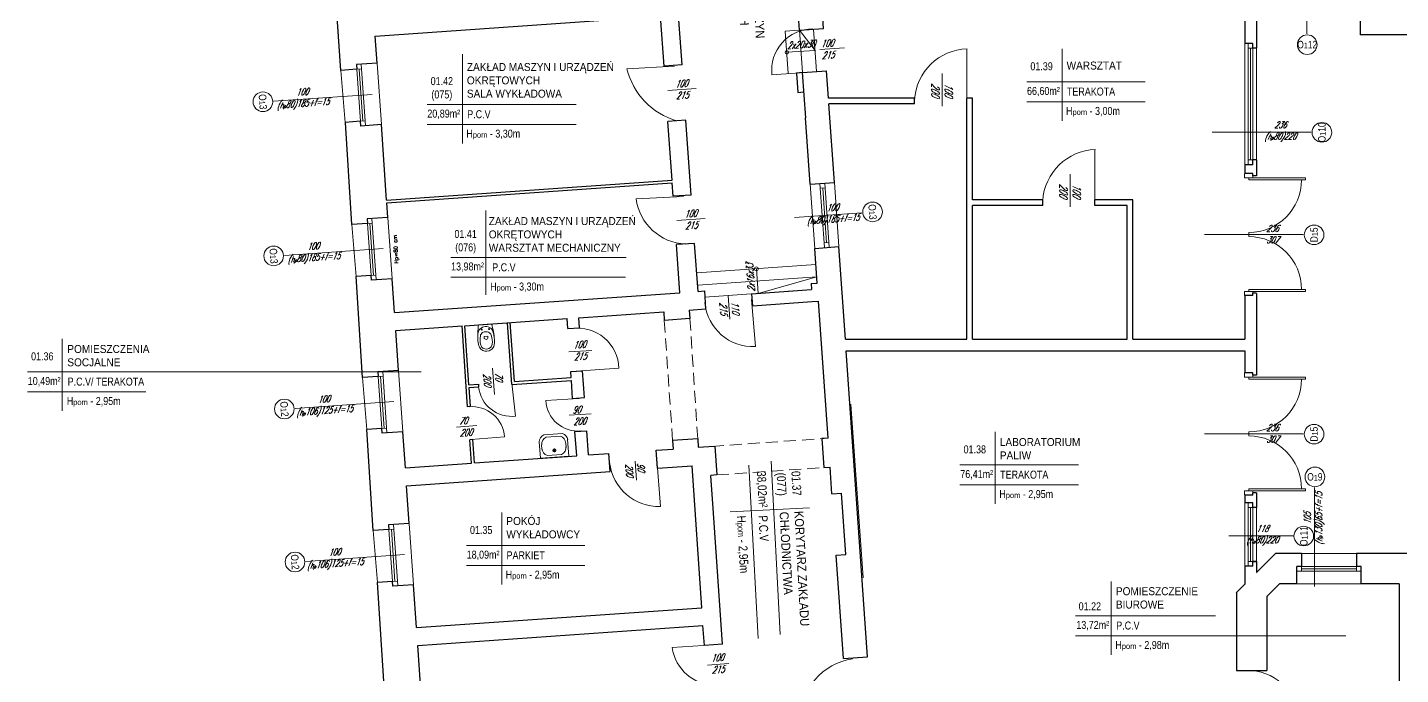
# Model space of a CAD drawing. Header units: millimetres. Extents: x -18485 to 40303, y -22087 to 35064.
# Drawn here: x 1183 to 4077, y 24815 to 26180 of the extents above; entities that cross this region are included whole.
import ezdxf

# ---------------------------------------------------------------- set-up
doc = ezdxf.new("R2010")
doc.units = ezdxf.units.MM
doc.linetypes.add('DASHED', pattern=[19.05, 12.7, -6.35])
doc.layers.get('0').update_dxf_attribs({"lineweight": 25})
for name, color, linetype, lineweight in [('01 parter - ściany', 2, 'Continuous', 25), ('03-01_okna', 5, 'Continuous', 15), ('03-02_schody', 6, 'Continuous', 5), ('03_drzwi', 1, 'Continuous', 0), ('04-1_widok', 251, 'Continuous', 5), ('04-2_nad', 251, 'DASHED', 5), ('05-03_opis', 10, 'Continuous', 5), ('07_wyposażenie', 253, 'Continuous', 5)]:
    doc.layers.add(name, color=color, linetype=linetype, lineweight=lineweight)
doc.layers.add('POWIERZCHNIE', color=96, linetype='Continuous')
doc.layers.get('POWIERZCHNIE').off()
doc.styles.add('ariel', font='arial.ttf', dxfattribs={"width": 0.8})
doc.styles.add('ariel_wym', font='simplex.shx', dxfattribs={"width": 0.65, "oblique": 25})
doc.styles.get("Standard").update_dxf_attribs({"font": 'txt.shx'})

# ---------------------------------------------------------------- blocks, each defined once
blk = doc.blocks.new('*U48')
for p, q in [((0, -0.025), (0, 0.025)), ((0, -0.675), (0, -0.7))]:
    blk.add_line(p, q)
for points in [[(0, 0.7), (0, 0.675), (-0.7, 0.675), (-0.7, 0.7), (-0.05, 0.7), (0.05, 0.7), (0.05, 0.75), (-0.05, 0.75), (-0.05, 0.7)], [(0, -0.7), (0, -0.675), (-0.7, -0.675), (-0.7, -0.7), (-0.05, -0.7), (0.05, -0.7), (0.05, -0.75), (-0.05, -0.75), (-0.05, -0.7)]]:
    blk.add_lwpolyline(points)
for centre, start, end in [((0, 0.675), 180, 270), ((0, -0.675), 90, 180)]:
    blk.add_arc(centre, 0.65, start, end)
blk = doc.blocks.new('UMYWALKA')
at = {"layer": '07_wyposażenie', "ltscale": 2}
for p, q in [((-0.2, 59.9), (-0.2, 0)), ((-0.1, 60), (34.7, 60)), ((4.7, 14.8), (4.7, 44.8)), ((10.7, 29.5), (18.2, 29.5)), ((14.4, 25.7), (14.4, 33.2)), ((28.1, 55.5), (18.6, 55.5)), ((43.7, 14.8), (43.7, 44.9)), ((48.7, 49.4), (48.7, 10.1)), ((35.4, 0), (0, 0)), ((28.2, 4.6), (18.7, 4.6))]:
    blk.add_line(p, q, dxfattribs=at)
blk.add_circle((14.4, 29.5), 3, dxfattribs=at)
for centre, radius, start, end in [((33, 43.2), 16.9, 21.5609, 85.1722), ((20.4, 38.7), 16.9, 89.6663, 158.5578), ((27.9, 38.5), 16.9, 21.6503, 90.3572), ((20.2, 21.5), 16.9, 203.3871, 272.094), ((28.1, 21.5), 16.9, 267.9566, 336.6635), ((33.2, 16.7), 16.8, 276.0033, 336.7882)]:
    blk.add_arc(centre, radius, start, end, dxfattribs=at)
blk = doc.blocks.new('kibelek')
at = {"layer": '07_wyposażenie', "ltscale": 2}
for p, q in [((0, 27.2), (0, 0)), ((12, 21.4), (9.1, 21.4)), ((12, 5.9), (9.1, 5.9)), ((10.5, 22.8), (10.5, 19.9)), ((10.5, 4.4), (10.5, 7.3))]:
    blk.add_line(p, q, dxfattribs=at)
for points in [[(47.6, 28.5, 0.091012), (33.5, 31.1, 0.04468), (16.3, 29.2, 0.150678), (9.1, 25.2, 0.380316), (9.1, 2, 0.150678), (16.3, -2, 0.04468), (33.5, -3.9, 0.091012), (47.6, -1.3, 0.171854), (54.8, 5.1, 0.258868), (54.8, 22.2, 0.171854)], [(17.1, 7.3, 0.228329), (23.7, 2, 0.112012), (43.1, 1.6, 0.161795), (49.8, 5.5, 0.320353), (49.8, 21.7, 0.161795), (43.1, 25.6, 0.112012), (23.7, 25.2, 0.228329), (17.1, 19.9, 0.236897)]]:
    blk.add_lwpolyline(points, format="xyb", close=True, dxfattribs=at)
blk.add_lwpolyline([(28, 9.7), (25.3, 9.7), (25.3, 17.5), (28, 17.5, -1), (28, 9.7, -1)], format="xyb", dxfattribs=at)
for centre in [(10.5, 21.4), (10.5, 5.9)]:
    blk.add_circle(centre, 1, dxfattribs=at)
for centre, start, end in [((33.5, -114.6), 90.0193, 103.3053), ((33.5, 141.8), 256.7333, 270.0193)]:
    blk.add_arc(centre, 145.7, start, end, dxfattribs=at)

msp = doc.modelspace()

# ---------------------------------------------------------------- linework, layer by layer
at = {"layer": '01 parter - ściany'}
for p, q in [((2810.5, 26174.2), (2780, 26610.7)), ((2563, 26100.7), (2544.7, 26363.1)), ((1844.1, 26089.1), (1828.7, 26308.6)), ((2861.4, 26177.8), (2853.4, 26291.1)), ((3748.9, 26291.1), (3748.9, 26146.1)), ((3773.9, 26291.1), (3773.9, 26136.1)), ((3991.9, 26291.1), (3991.9, 26163.9)), ((1916.2, 26161.3), (2517.7, 26203.4)), ((2525.1, 26098), (2517.7, 26203.4)), ((1920.2, 26104.4), (1916.2, 26161.3)), ((2810.5, 26174.2), (2861.4, 26177.8)), ((2810.5, 26174.2), (2861.4, 26177.8)), ((4128.1, 26163.9), (3991.9, 26163.9)), ((3765.9, 26146.1), (3748.9, 26146.1)), ((3765.9, 26136.1), (3765.9, 26146.1)), ((3773.9, 26136.1), (3765.9, 26136.1)), ((1920.2, 26104.4), (1876.8, 26101.4)), ((1877.5, 26091.4), (1844.1, 26089.1)), ((1876.8, 26101.4), (1877.5, 26091.4)), ((2563, 26100.7), (2525.1, 26098)), ((2816.8, 26084.5), (2803.9, 26083.6)), ((2803.9, 26083.6), (2806.7, 26042.7)), ((2816.8, 26084.4), (2867.6, 26088)), ((2823.8, 25989.3), (2816.8, 26084.4)), ((2871.7, 26030.5), (2867.6, 26088)), ((2806.7, 26042.7), (2819.7, 26043.6)), ((3052.9, 26030.5), (2871.7, 26030.5)), ((2884.1, 25852.5), (2872.5, 26018.5)), ((3052.9, 26018.5), (2872.5, 26018.5)), ((3052.9, 26018.5), (3052.9, 26030.5)), ((3174.9, 26030.5), (3162.9, 26030.5)), ((3162.9, 25522.4), (3162.9, 26030.5)), ((3174.9, 25815.9), (3174.9, 26030.5)), ((2833.2, 25848.9), (2823.4, 25989.3)), ((1885.2, 25981.7), (1853.1, 25979.5)), ((1866.8, 25763.9), (1853.5, 25979.5)), ((1885.9, 25971.7), (1885.2, 25981.7)), ((1929.3, 25974.8), (1885.9, 25971.7)), ((1940.4, 25815.7), (1929.3, 25974.8)), ((2571.2, 25984), (2533.3, 25981.3)), ((2541.9, 25857.7), (2533.3, 25981.3)), ((2582.2, 25826.3), (2571.2, 25984)), ((3773.9, 25900.2), (3765.9, 25900.2)), ((3765.9, 25890.2), (3765.9, 25900.2)), ((3773.9, 25900.2), (3773.9, 25867)), ((3765.9, 25890.2), (3748.9, 25890.2)), ((3748.9, 25890.2), (3748.9, 25871.3)), ((3765.9, 25871.3), (3748.9, 25871.3)), ((3765.9, 25867), (3765.9, 25871.3)), ((1940.4, 25815.7), (2541.9, 25857.7)), ((1940.8, 25809.7), (2542.3, 25851.8)), ((2544.3, 25823.6), (2542.3, 25851.8)), ((2833.2, 25848.9), (2884.1, 25852.5)), ((3773.9, 25867), (3765.9, 25867)), ((2582.2, 25826.3), (2544.3, 25823.6)), ((3323.1, 25815.9), (3174.9, 25815.9)), ((3323.1, 25803.9), (3323.1, 25815.9)), ((3513.1, 25815.9), (3433.1, 25815.9)), ((3433.1, 25803.9), (3433.1, 25815.9)), ((3513.1, 25522.4), (3513.1, 25815.9)), ((1942.9, 25779.2), (1940.8, 25809.7)), ((3174.9, 25522.4), (3174.9, 25803.9)), ((3323.1, 25803.9), (3174.9, 25803.9)), ((3501.1, 25803.9), (3433.1, 25803.9)), ((3501.1, 25522.4), (3501.1, 25803.9)), ((1900.2, 25766.2), (1866.8, 25763.9)), ((1942.9, 25779.2), (1899.5, 25776.2)), ((1899.5, 25776.2), (1900.2, 25766.2)), ((2589.3, 25724.2), (2551.4, 25721.6)), ((2558.5, 25620.3), (2551.4, 25721.6)), ((2597.1, 25623), (2589.3, 25724.2)), ((2842.7, 25713.8), (2893.6, 25717.4)), ((2847.8, 25640.6), (2842.7, 25713.8)), ((2907.2, 25522.4), (2893.6, 25717.4)), ((1907.9, 25656.5), (1875.9, 25654.3)), ((1889.4, 25441.2), (1876.2, 25654.3)), ((1908.6, 25646.5), (1907.9, 25656.5)), ((1952, 25649.6), (1908.6, 25646.5)), ((1957, 25578.3), (1952, 25649.6)), ((2834.8, 25639.6), (2847.8, 25640.6)), ((2834.8, 25639.6), (2835.8, 25626.7)), ((1957, 25578.3), (2558.5, 25620.3)), ((2597.1, 25623), (2610, 25623.9)), ((2610, 25623.9), (2612.7, 25586)), ((2709.5, 25617.8), (2835.8, 25626.7)), ((2709.5, 25617.8), (2711.2, 25592.9)), ((3765.9, 25614.3), (3748.9, 25614.3)), ((3748.9, 25614.3), (3748.9, 25522.4)), ((3773.9, 25619.3), (3765.9, 25619.3)), ((3765.9, 25614.3), (3765.9, 25619.3)), ((3773.9, 25618.9), (3773.9, 25446.6)), ((2578.3, 25583.6), (2612.7, 25586)), ((2578.3, 25583.6), (2579.6, 25565.6)), ((2711.2, 25592.9), (2837.5, 25601.7)), ((2837.5, 25601.7), (2850.5, 25602.6)), ((2870.7, 25313.4), (2850.5, 25602.6)), ((2105.3, 25550.5), (2320.8, 25565.6)), ((2204.2, 25426.4), (2195.1, 25556.8)), ((2209.8, 25432.8), (2201.1, 25557.2)), ((2322.2, 25544.5), (2320.8, 25565.6)), ((2345.7, 25567.3), (2524.3, 25579.8)), ((2347.2, 25546.2), (2345.7, 25567.3)), ((2524.3, 25579.8), (2525.5, 25561.8)), ((2579.6, 25565.6), (2525.5, 25561.8)), ((1959.6, 25540.4), (2099.3, 25550.1)), ((1965.5, 25456.5), (1959.6, 25540.4)), ((2111.2, 25379.8), (2099.3, 25550.1)), ((2114, 25426.1), (2105.3, 25550.5)), ((2322.2, 25544.5), (2347.2, 25546.2)), ((2907.2, 25522.4), (3162.9, 25522.4)), ((2954.1, 24852), (2908.9, 25497.4)), ((2908.9, 25497.4), (3748.9, 25497.4)), ((3174.9, 25522.4), (3501.1, 25522.4)), ((3513.1, 25522.4), (3748.9, 25522.4)), ((3748.9, 25497.4), (3748.9, 25450.9)), ((1922.8, 25443.5), (1889.4, 25441.2)), ((1965.5, 25456.5), (1922.1, 25453.5)), ((1922.1, 25453.5), (1922.8, 25443.5)), ((2209.8, 25432.8), (2329.5, 25441.2)), ((2328.6, 25453.8), (2353.5, 25455.6)), ((2329.5, 25441.2), (2328.6, 25453.8)), ((2357.5, 25399), (2353.5, 25455.6)), ((3766, 25450.9), (3748.9, 25450.9)), ((3765.9, 25446.6), (3766, 25450.9)), ((3773.9, 25446.6), (3765.9, 25446.6)), ((2114, 25426.1), (2133.9, 25427.5)), ((2114.4, 25420.1), (2134.4, 25421.5)), ((2117.2, 25380.2), (2114.4, 25420.1)), ((2133.9, 25427.5), (2134.4, 25421.5)), ((2204.2, 25426.4), (2329.9, 25435.2)), ((2332.5, 25397.3), (2329.9, 25435.2)), ((2117.2, 25380.2), (2111.2, 25379.8)), ((2332.5, 25397.3), (2357.7, 25399)), ((1930.5, 25333.8), (1898.5, 25331.5)), ((1912, 25118.5), (1898.8, 25331.6)), ((1931.2, 25323.8), (1930.5, 25333.8)), ((1974.6, 25326.8), (1931.2, 25323.8)), ((1979.9, 25251.1), (1974.6, 25326.8)), ((2337.4, 25327.3), (2362.4, 25329)), ((2341, 25276.3), (2337.4, 25327.3)), ((2365.9, 25278.1), (2362.4, 25329)), ((2122.1, 25310.3), (2116.1, 25309.9)), ((2119.5, 25260.8), (2116.1, 25309.9)), ((2125.5, 25261.2), (2122.1, 25310.3)), ((2596, 25312.3), (2543.2, 25308.6)), ((2543.2, 25308.6), (2544.5, 25290.5)), ((2596, 25312.3), (2597.3, 25294.2)), ((2597.3, 25294.2), (2619.3, 25295.8)), ((2619.3, 25295.8), (2632.3, 25296.7)), ((2632.3, 25296.7), (2636.5, 25235.8)), ((2870.7, 25313.4), (2857.7, 25312.4)), ((2857.7, 25312.4), (2862, 25251.6)), ((2125.5, 25261.2), (2341, 25276.3)), ((2365.9, 25278.1), (2409, 25281.1)), ((2411.7, 25243), (2409, 25281.1)), ((2508.8, 25288), (2544.5, 25290.5)), ((2511.4, 25250), (2508.8, 25288)), ((1979.9, 25251.1), (2119.5, 25260.8)), ((1982.5, 25213.2), (2411.7, 25243.2)), ((1982.5, 25213.2), (2411.7, 25243.2)), ((2511.4, 25250.1), (2584.1, 25255.2)), ((2511.4, 25250.1), (2584.1, 25255.2)), ((2605, 24955.9), (2584.1, 25255.2)), ((2636.5, 25235.8), (2623.6, 25234.9)), ((2629.2, 25155), (2623.6, 25234.9)), ((2862, 25251.6), (2874.9, 25252.5)), ((2878.9, 25196.1), (2874.9, 25252.5)), ((1988.1, 25133.8), (1982.5, 25213.2)), ((2878.9, 25196.1), (2898.9, 25197.5)), ((2907.9, 25067.8), (2898.9, 25197.5)), ((3765.9, 25193.5), (3748.9, 25193.5)), ((3748.9, 25193.5), (3748.9, 25177)), ((3765.9, 25177), (3748.9, 25177)), ((3773.9, 25198.5), (3765.9, 25198.5)), ((3765.9, 25193.5), (3765.9, 25198.5)), ((3765.9, 25167), (3765.9, 25177)), ((3773.9, 25198.5), (3773.9, 25167)), ((2648.4, 24879.2), (2629.2, 25155)), ((3773.9, 25167), (3765.9, 25167)), ((1945.4, 25120.8), (1912, 25118.5)), ((1988.1, 25133.8), (1944.7, 25130.8)), ((1944.7, 25130.8), (1945.4, 25120.8)), ((2888, 25066.4), (2907.9, 25067.8)), ((2903.2, 24848.5), (2888, 25066.4)), ((3773.9, 25030.2), (3813.8, 25070.1)), ((3868.4, 25070.1), (3813.8, 25070.1)), ((3868.4, 25070.1), (3868.4, 25043.1)), ((4213.6, 25070.1), (3984.5, 25070.1)), ((3984.5, 25070.1), (3984.5, 25043.1)), ((3765.9, 25043.4), (3748.9, 25043.4)), ((3748.9, 25043.4), (3748.9, 25005.2)), ((3765.9, 25053.4), (3773.9, 25053.4)), ((3773.9, 25053.4), (3765.9, 25053.4)), ((3765.9, 25043.4), (3765.9, 25053.4)), ((3773.9, 25053.4), (3773.9, 25030.2)), ((3858.5, 25006.1), (3858.5, 25043.1)), ((3868.4, 25043.1), (3858.5, 25043.1)), ((3994.4, 25043.1), (3984.5, 25043.1)), ((3994.5, 25006.1), (3994.5, 25043.1)), ((3994.5, 25006.1), (3994.5, 25043.1)), ((1953, 25011.1), (1921, 25008.8)), ((1935.7, 24778.8), (1921.4, 25008.9)), ((1953.7, 25001.1), (1953, 25011.1)), ((1997.1, 25004.1), (1953.7, 25001.1)), ((2003.4, 24913.9), (1997.1, 25004.1)), ((3730.8, 24987.1), (3748.9, 25005.2)), ((3761.2, 25017.4), (3761.2, 25017.4)), ((3773.9, 25027.4), (3773.9, 25027.4)), ((3795.4, 24979.5), (3822, 25006.1)), ((3858.5, 25006.1), (3822, 25006.1)), ((4074.5, 25006.1), (3994.5, 25006.1)), ((4074.5, 25006.1), (4074.5, 24513.1)), ((3731.5, 24987.7), (3731.5, 24823.3)), ((3795.4, 24979.5), (3795.4, 24823.3)), ((2003.4, 24913.9), (2604.4, 24955.9)), ((2006.1, 24876), (2607, 24918)), ((2610, 24876.5), (2607, 24918)), ((2011.8, 24794.1), (2006.1, 24876)), ((2648.4, 24879.2), (2610, 24876.5)), ((2903.2, 24848.5), (2954.1, 24852)), ((3731.5, 24823.3), (3795.4, 24823.3))]:
    msp.add_line(p, q, dxfattribs=at)
at = {"layer": '03-01_okna', "linetype": 'Continuous', "lineweight": 0}
for p, q in [((3755.9, 25890.2), (3755.9, 26146.1)), ((3755.9, 26136.1), (3765.9, 26136.1)), ((3760.9, 25900.2), (3760.9, 26136.1)), ((3765.9, 25900.2), (3765.9, 26136.1)), ((3773.9, 25900.2), (3773.9, 26136.1)), ((1895.8, 25972.4), (1886.8, 26102.1)), ((1853.1, 25979.5), (1844.1, 26089.1)), ((1885.9, 25971.7), (1876.8, 26101.4)), ((1887.5, 26092.1), (1877.5, 26091.4)), ((1890.2, 25982.1), (1882.5, 26091.8)), ((1895.1, 25982.4), (1885.2, 25981.7)), ((3755.9, 25900.2), (3765.9, 25900.2)), ((2842.7, 25713.8), (2833.2, 25848.9)), ((2863.1, 25715.3), (2853.7, 25850.3)), ((2873.1, 25716), (2863.7, 25851)), ((2884.1, 25852.5), (2893.6, 25717.4)), ((2864.4, 25841.1), (2854.4, 25840.4)), ((2867.4, 25725.6), (2859.4, 25840.7)), ((1875.9, 25654.3), (1866.8, 25763.9)), ((1908.6, 25646.5), (1899.5, 25776.2)), ((1910.2, 25766.9), (1900.2, 25766.2)), ((1912.9, 25656.8), (1905.2, 25766.6)), ((1918.6, 25647.2), (1909.5, 25776.9)), ((2872.4, 25725.9), (2862.4, 25725.2)), ((1917.9, 25657.2), (1907.9, 25656.5)), ((1898.5, 25331.5), (1889.4, 25441.2)), ((1931.2, 25323.8), (1922.1, 25453.5)), ((1932.8, 25444.2), (1922.8, 25443.5)), ((1935.5, 25334.1), (1927.8, 25443.9)), ((1941.1, 25324.5), (1932.1, 25454.2)), ((1940.5, 25334.5), (1930.5, 25333.8)), ((3755.9, 25043.4), (3755.9, 25177)), ((3755.9, 25167), (3765.9, 25167)), ((3760.9, 25053.4), (3760.9, 25167)), ((3765.9, 25053.4), (3765.9, 25167)), ((3773.9, 25053.4), (3773.9, 25167)), ((1921, 25008.8), (1912, 25118.5)), ((1953.7, 25001.1), (1944.7, 25130.8)), ((1955.3, 25121.5), (1945.4, 25120.8)), ((1958, 25011.4), (1950.4, 25121.2)), ((1963.7, 25001.8), (1954.6, 25131.5)), ((3868.4, 25070.1), (3984.5, 25070.1)), ((3755.9, 25053.4), (3765.9, 25053.4)), ((3994.5, 25033.1), (3858.5, 25033.1)), ((3984.5, 25043.1), (3868.4, 25043.1)), ((3868.4, 25043.1), (3868.4, 25033.1)), ((3984.5, 25038.1), (3868.4, 25038.1)), ((3984.5, 25043.1), (3984.5, 25033.1)), ((1963, 25011.8), (1953, 25011.1))]:
    msp.add_line(p, q, dxfattribs=at)
at = {"layer": '03-02_schody'}
for p, q in [((2810.5, 26174.2), (2780.6, 26171.7)), ((2780.6, 26172.1), (2786.8, 26082.3)), ((2810.5, 26174.2), (2816.8, 26084.4)), ((2843.6, 26131.4), (2810.5, 26174.2)), ((2840.4, 26176.3), (2846.7, 26086.5)), ((2843.6, 26131.4), (2783.9, 26127.3)), ((2845.1, 25679.5), (2594.1, 25661.9)), ((2719.6, 25670.7), (2723.3, 25618.8)), ((2846.9, 25653.5), (2596.1, 25636)), ((2723.3, 25618.8), (2846.9, 25653.5)), ((2835.8, 25626.7), (2610.9, 25611))]:
    msp.add_line(p, q, dxfattribs=at)
for centre, radius in [((2783.9, 26127.3), 3.8), ((2719.6, 25670.7), 4.05)]:
    msp.add_circle(centre, radius, dxfattribs=at)
at = {"layer": '03_drzwi'}
for p, q in [((2853.4, 26133.1), (2905.1, 26136.7)), ((3162.9, 26134.8), (3162.9, 26022.4)), ((2447, 26092.6), (2546.8, 26097.7)), ((2752.4, 26080), (2842.2, 26086.2)), ((3111, 26082.6), (3111, 26013.6)), ((2533, 26046.6), (2592.9, 26050.8)), ((3433.1, 25922.3), (3433.1, 25809.9)), ((3381.2, 25870.1), (3381.2, 25801)), ((2466.1, 25818.2), (2566, 25823.3)), ((2149.4, 25793.3), (2149.4, 25615.7)), ((2552.2, 25772.2), (2612.1, 25776.4)), ((2075.7, 25694.8), (2445.4, 25694.8)), ((2075.7, 25652.7), (2443.6, 25652.7)), ((2660.2, 25614.4), (2663.7, 25564.5)), ((2717.6, 25506.5), (2709.7, 25606.2)), ((2324.3, 25495.2), (2373.1, 25498.6)), ((2163.8, 25461.1), (2167.7, 25405.2)), ((2429.9, 25461), (2340.1, 25454.6)), ((2212.2, 25359.8), (2204, 25429.3)), ((2275.9, 25392.6), (2345.8, 25397.4)), ((2325.3, 25361.7), (2371.4, 25364.9)), ((2087.6, 25336.9), (2130.8, 25339.9)), ((2188.7, 25316), (2118.9, 25310.9)), ((2464.5, 25265.2), (2467.3, 25224.8)), ((2517.3, 25169.3), (2510.1, 25269)), ((2629.2, 24877.8), (2542.3, 24871.8)), ((2616.8, 24835), (2661.9, 24838.2))]:
    msp.add_line(p, q, dxfattribs=at)
for centre, radius, start, end in [((2838.9, 26089.6), 87, 90.1472, 186.2807), ((3167.8, 26019.8), 115.1, 91.9142, 176.4973), ((2593.7, 26127.8), 150.9, 193.4828, 254.0481), ((3438, 25807.2), 115.1, 91.9142, 176.4973), ((2575.1, 25832.7), 109.9, 187.6034, 267.5632), ((2712.8, 25608.5), 102.1, 185.1518, 272.6716), ((2342.9, 25458.4), 87, 1.7193, 97.8528), ((2203.9, 25429.3), 70, 186.3659, 276.8674), ((2120.8, 25311.9), 68, 3.398, 95.5204), ((2343.8, 25396.4), 68, 183.214, 275.3364), ((2514, 25273.5), 104.3, 186.3166, 271.8226), ((2634.4, 24885.1), 93.1, 188.2517, 270.562), ((2941.2, 24721.8), 127.8, 98.4453, 180.7904), ((3755.1, 24716.8), 106.9, 359.6557, 85.5199)]:
    msp.add_arc(centre, radius, start, end, dxfattribs=at)
at = {"layer": '04-1_widok'}
for p, q in [((3748.9, 25890.2), (3748.9, 26146.1)), ((1920.2, 26104.4), (1929.3, 25974.8)), ((1942.9, 25779.2), (1952, 25649.6)), ((1965.5, 25456.5), (1974.6, 25326.8)), ((3748.9, 25043.4), (3748.9, 25177)), ((1988.1, 25133.8), (1997.1, 25004.1)), ((3858.5, 25006.1), (3994.5, 25006.1))]:
    msp.add_line(p, q, dxfattribs=at)
at = {"layer": '04-2_nad', "ltscale": 2}
for p, q in [((2543.2, 25308.6), (2525.5, 25561.8)), ((2579.6, 25565.6), (2596, 25312.3)), ((2625.8, 25296.2), (2870.7, 25313.4)), ((2636.5, 25235.8), (2874.9, 25252.5))]:
    msp.add_line(p, q, dxfattribs=at)
at = {"layer": '05-03_opis', "lineweight": 0}
for p, q in [((3880.1, 26374.5), (3880.1, 26166.1)), ((1910.1, 26038.6), (1702.2, 26024)), ((3680.5, 25958.9), (3888.9, 25958.9)), ((2800.3, 25778.7), (2941.9, 25788.6)), ((3663.9, 25742.8), (3872.3, 25742.8)), ((1932.9, 25713.4), (1725, 25698.8)), ((1955.4, 25390.7), (1747.5, 25376.1)), ((3663.9, 25322.4), (3872.3, 25322.4)), ((3896.2, 25000.7), (3896.2, 25209.1)), ((3715.5, 25107.5), (3850.7, 25107.5)), ((1978, 25068), (1770.1, 25053.4))]:
    msp.add_line(p, q, dxfattribs=at)
at = {"layer": '05-03_opis'}
for p, q in [((3363.9, 26134.7), (3363.9, 25982.9)), ((2100, 26123.5), (2100, 25935)), ((3289.5, 26065), (3539.1, 26065)), ((2025.6, 26017.2), (2339.6, 26017.2)), ((3289.5, 26023), (3539.1, 26023)), ((2025.6, 25975.2), (2339.6, 25975.2)), ((1256.9, 25522.9), (1256.9, 25371.1)), ((1183.5, 25453.2), (2013.2, 25453.2)), ((1183.5, 25411.2), (1433.1, 25411.2)), ((2944.8, 25019.1), (2918.8, 25385.2)), ((3223.2, 25326.7), (3223.2, 25174.9)), ((2750.5, 25264.9), (2769.9, 24899.1)), ((2704, 25256.6), (2723.4, 24890.8)), ((3148.8, 25257.1), (3398.4, 25257.1)), ((3148.8, 25215), (3398.4, 25215)), ((2182.9, 25156.7), (2182.9, 25004.9)), ((2831.7, 25166.5), (2664.6, 25158.3)), ((2108.5, 25087), (2358.2, 25087)), ((2108.5, 25045), (2358.2, 25045)), ((3467.7, 25011.1), (3467.7, 24856.6)), ((3392.4, 24938.8), (3687.4, 24938.8)), ((3392.1, 24896.7), (3962.3, 24896.7))]:
    msp.add_line(p, q, dxfattribs=at)
at = {"layer": '05-03_opis', "lineweight": 0}
for centre in [(3880.6, 26143.4), (1679.6, 26023), (3911.6, 25958.4), (2964.5, 25790.7), (3895, 25742.3), (1702.3, 25697.8), (1724.9, 25375), (3895, 25321.9), (3896.7, 25231.8), (3873.4, 25107), (1747.4, 25052.3)]:
    msp.add_circle(centre, 20.7, dxfattribs=at)

# ---------------------------------------------------------------- block references
at = {"layer": '03-01_okna', "linetype": 'Continuous', "lineweight": 0, "xscale": 171.3333333333037, "yscale": 171.3333333333037, "zscale": 171.3333333333037, "rotation": 180}
for p in [(3757.3, 25742.8), (3757.3, 25322.4)]:
    msp.add_blockref('*U48', p, dxfattribs=at)
at = {"layer": 'POWIERZCHNIE'}
for name, p, rotation in [('kibelek', (2134.3, 25552.6), 273.9999999999994), ('UMYWALKA', (2324.4, 25275.4), 93.97828246327151)]:
    msp.add_blockref(name, p, dxfattribs=dict(at, rotation=rotation))

# ---------------------------------------------------------------- texts
at = {"layer": '03_drzwi', "style": 'ariel_wym'}
for s, insert, char_height, width, attachment_point, rotation in [('100\\P215', (2854.9, 26152.9), 15, 160.59, 1, 4), ('100\\P215', (2547.7, 26068), 15, 160.59, 1, 4), ('100\\P200', (3111, 26048.1), 16.86, 180.497, 5, 270.0085), ('100\\P200', (3381.2, 25835.6), 16.86, 180.497, 5, 270.0085), ('100\\P215', (2566.9, 25793.6), 15, 160.59, 1, 4), ('110\\P215', (2681.6, 25603), 15, 160.59, 1, 275.1746), ('100\\P215', (2332.9, 25517.4), 15, 160.59, 1, 4), ('70\\P200', (2183.7, 25453), 15, 160.59, 1, 275.1746), ('90\\P200', (2331.3, 25380.4), 15, 160.59, 1, 4), ('70\\P200', (2092, 25356.8), 15, 160.59, 1, 4), ('90\\P200', (2483.3, 25262.2), 15, 160.59, 1, 275.1746), ('100\\P215', (2623.3, 24857.1), 15, 160.59, 1, 4)]:
    msp.add_mtext(s, dxfattribs=dict(at, insert=insert, char_height=char_height, width=width, attachment_point=attachment_point, rotation=rotation))
at = {"layer": '03_drzwi', "style": 'ariel'}
for s, insert, char_height, width, attachment_point in [('\\W0.9;{\\fArial|b0|i0|c238|p34;ZAKŁAD MASZYN I URZĄDZEŃ OKRĘTOWYCH \\PWARSZTAT MECHANICZNY}', (2155.8, 25743.1), 16.865, 337.54, 4), ('{\\fArial|b0|i0|c238|p34;01.41\\P(076)}', (2107, 25727.5), 16.865, 78.417, 5), ('{\\fArial|b0|i0|c238|p34;13,98m²}', (2110.9, 25674), 16.865, 78.417, 5), ('P.C.V', (2163, 25673.7), 16.86, 232.408, 4), ('{\\fArial|b0|i0|c238|p34; H\\H0.7x;pom\\H1.429x; - 3,30m}', (2153.3, 25631.5), 16.865, 232.408, 4)]:
    msp.add_mtext(s, dxfattribs=dict(at, insert=insert, char_height=char_height, width=width, attachment_point=attachment_point))
at = {"layer": '04-1_widok', "insert": (1967.7, 25682.1), "char_height": 8, "width": 160.59, "attachment_point": 7, "rotation": 93.0181}
msp.add_mtext('Hp=80 cm', dxfattribs=at)
at = {"layer": '05-03_opis', "style": 'ariel'}
for s, insert, char_height, width, attachment_point, rotation in [('\\W0.9;{\\fArial|b0|i0|c238|p34;KORYTARZ }ZAKLADU MASZYN \\PI URZADZEN OKRETOWYCH', (2693.9, 26503.4), 18.739, 375.045, 4, 273), ('{\\fArial|b0|i0|c238|p34;38,02m²}', (2730.3, 25205.4), 18.739, 87.13, 5, 273), ('{\\fArial|b0|i0|c238|p34;01.37\\P(077)}', (2785.7, 25217), 18.739, 87.13, 5, 273), ('{\\fArial|b0|i0|c238|p34; H\\H0.7x;pom\\H1.429x; - 2,95m}', (2685.7, 25155.8), 18.739, 258.231, 4, 273.0322), ('P.C.V', (2733.4, 25150.5), 18.74, 258.231, 4, 273), ('\\W0.9;{\\fArial|b0|i0|c238|p34;KORYTARZ ZAKŁADU \\PCHŁODNICTWA }', (2793.4, 25159.2), 18.739, 375.045, 4, 273)]:
    msp.add_mtext(s, dxfattribs=dict(at, insert=insert, char_height=char_height, width=width, attachment_point=attachment_point, rotation=rotation))
at = {"layer": '05-03_opis', "lineweight": 0, "attachment_point": 5}
for s, insert, char_height, width, rotation, style in [('2x20x30', (2813.7, 26143.6), 15, 55, 4, 'ariel_wym'), ('100\\P({\\H0.8333x;h\\H0.6x;p}80)185+f=15', (1763.4, 26029.4), 14.4, 62.661, 4, 'ariel_wym'), ('O{\\H0.7576x;1}3', (1679.6, 26023), 15.84, 75.194, 274, 'ariel'), ('O{\\H0.7576x;1}10', (3911.6, 25958.4), 15.84, 75.194, 90, 'ariel'), ('100\\P({\\H0.8333x;h\\H0.6x;p}80)185+f=15', (2880.6, 25785.4), 14.4, 62.661, 4, 'ariel_wym'), ('O{\\H0.7576x;1}3', (2964.5, 25790.7), 15.84, 75.194, 274, 'ariel'), ('D{\\H0.7576x;1}5', (3895, 25742.3), 15.84, 75.194, 90, 'ariel'), ('100\\P({\\H0.8333x;h\\H0.6x;p}80)185+f=15', (1786.1, 25704.2), 14.4, 62.661, 4, 'ariel_wym'), ('O{\\H0.7576x;1}3', (1702.3, 25697.8), 15.84, 75.194, 274, 'ariel'), ('2x16x33', (2707.3, 25651.8), 15, 55, 94, 'ariel_wym'), ('O{\\H0.7576x;1}2', (1724.9, 25375), 15.84, 75.194, 274, 'ariel'), ('100\\P({\\H0.8333x;h\\H0.6x;p}106)125+f=15', (1808.7, 25381.5), 14.4, 62.661, 4, 'ariel_wym'), ('D{\\H0.7576x;1}5', (3895, 25321.9), 15.84, 75.194, 90, 'ariel'), ('105\\P({\\H0.8333x;h\\H0.6x;p}130)65+f=15', (3895.1, 25144), 14.4, 62.661, 90, 'ariel_wym'), ('O{\\H0.7576x;1}11', (3873.4, 25107), 15.84, 75.194, 90, 'ariel'), ('O{\\H0.7576x;1}2', (1747.4, 25052.3), 15.84, 75.194, 274, 'ariel'), ('100\\P({\\H0.8333x;h\\H0.6x;p}106)125+f=15', (1831.2, 25058.8), 14.4, 62.661, 4, 'ariel_wym')]:
    msp.add_mtext(s, dxfattribs=dict(at, insert=insert, char_height=char_height, width=width, rotation=rotation, style=style))
for s, insert, char_height, width, style in [('O{\\H0.7576x;1}12', (3880.6, 26143.4), 15.84, 75.194, 'ariel'), ('236\\P({\\H0.8333x;h\\H0.6x;p}80)220', (3823.8, 25960), 14.4, 62.661, 'ariel_wym'), ('236\\P307', (3807.2, 25743.8), 14.4, 62.661, 'ariel_wym'), ('236\\P307', (3807.2, 25323.5), 14.4, 62.661, 'ariel_wym'), ('O{\\H0.7576x;1}9', (3896.7, 25231.8), 15.84, 75.194, 'ariel'), ('118\\P({\\H0.8333x;h\\H0.6x;p}80)220', (3785.6, 25108.5), 14.4, 62.661, 'ariel_wym')]:
    msp.add_mtext(s, dxfattribs=dict(at, insert=insert, char_height=char_height, width=width, style=style))
at = {"layer": '05-03_opis', "style": 'ariel'}
for s, insert, char_height, width, attachment_point in [('\\W0.9;{\\fArial|b0|i0|c238|p34;ZAKŁAD MASZYN I URZĄDZEŃ OKRĘTOWYCH \\PSALA WYKŁADOWA}', (2109.6, 26068), 16.865, 337.54, 4), ('{\\fArial|b0|i0|c238|p34;01.39}', (3320.7, 26097.7), 16.865, 78.417, 5), ('\\W0.9;{\\fArial|b0|i0|c238|p34;WARSZTAT}', (3373.5, 26099.2), 16.865, 337.54, 4), ('{\\fArial|b0|i0|c238|p34;01.42\\P(075)}', (2056.8, 26049.9), 16.865, 78.417, 5), ('{\\fArial|b0|i0|c238|p34;66,60m²}', (3324.6, 26044.2), 16.865, 78.417, 5), ('TERAKOTA', (3374.2, 26044.4), 16.86, 232.408, 4), ('{\\fArial|b0|i0|c238|p34;20,89m²}', (2060.8, 25996.4), 16.865, 78.417, 5), ('P.C.V', (2110.3, 25996.6), 16.86, 232.408, 4), ('{\\fArial|b0|i0|c238|p34; H\\H0.7x;pom\\H1.429x; - 3,00m}', (3367.1, 26001.8), 16.865, 232.408, 4), ('{\\fArial|b0|i0|c238|p34; H\\H0.7x;pom\\H1.429x; - 3,30m}', (2103.2, 25954), 16.865, 232.408, 4), ('{\\fArial|b0|i0|c238|p34;01.36}', (1214.7, 25485.9), 16.865, 78.417, 5), ('\\W0.9;{\\fArial|b0|i0|c238|p34;POMIESZCZENIA\\PSOCJALNE}', (1267.5, 25487.4), 16.865, 337.54, 4), ('{\\fArial|b0|i0|c238|p34;10,49m²}', (1218.7, 25432.4), 16.865, 78.417, 5), ('P.C.V/ TERAKOTA', (1268.2, 25432.6), 16.865, 232.408, 4), ('{\\fArial|b0|i0|c238|p34; H\\H0.7x;pom\\H1.429x; - 2,95m}', (1261.1, 25390), 16.865, 232.408, 4), ('{\\fArial|b0|i0|c238|p34;01.38}', (3180, 25289.7), 16.865, 78.417, 5), ('\\W0.9;{\\fArial|b0|i0|c238|p34;LABORATORIUM\\PPALIW}', (3232.8, 25291.2), 16.865, 337.54, 4), ('{\\fArial|b0|i0|c238|p34;76,41m²}', (3184, 25236.2), 16.865, 78.417, 5), ('TERAKOTA', (3233.5, 25236.4), 16.86, 232.408, 4), ('{\\fArial|b0|i0|c238|p34; H\\H0.7x;pom\\H1.429x; - 2,95m}', (3226.4, 25193.8), 16.865, 232.408, 4), ('\\W0.9;{\\fArial|b0|i0|c238|p34;POKÓJ \\PWYKŁADOWCY}', (2192.7, 25124.6), 16.865, 337.54, 4), ('{\\fArial|b0|i0|c238|p34;01.35}', (2139.7, 25119.7), 16.865, 78.417, 5), ('{\\fArial|b0|i0|c238|p34;18,09m²}', (2143.7, 25066.2), 16.865, 78.417, 5), ('PARKIET', (2193.2, 25066.4), 16.86, 232.408, 4), ('{\\fArial|b0|i0|c238|p34; H\\H0.7x;pom\\H1.429x; - 2,95m}', (2186.1, 25023.8), 16.865, 232.408, 4), ('\\W0.9;{\\fArial|b0|i0|c238|p34;POMIESZCZENIE \\PBIUROWE}', (3477.4, 24976.5), 16.865, 337.54, 4), ('{\\fArial|b0|i0|c238|p34;01.22}', (3422.5, 24958.7), 16.865, 78.417, 5), ('{\\fArial|b0|i0|c238|p34;13,72m²}', (3428.5, 24918), 16.865, 78.417, 5), ('P.C.V', (3478.1, 24918.2), 16.86, 232.408, 4), ('{\\fArial|b0|i0|c238|p34; H\\H0.7x;pom\\H1.429x; - 2,98m}', (3471, 24875.5), 16.865, 232.408, 4)]:
    msp.add_mtext(s, dxfattribs=dict(at, insert=insert, char_height=char_height, width=width, attachment_point=attachment_point))

doc.saveas('drawing.dxf')
